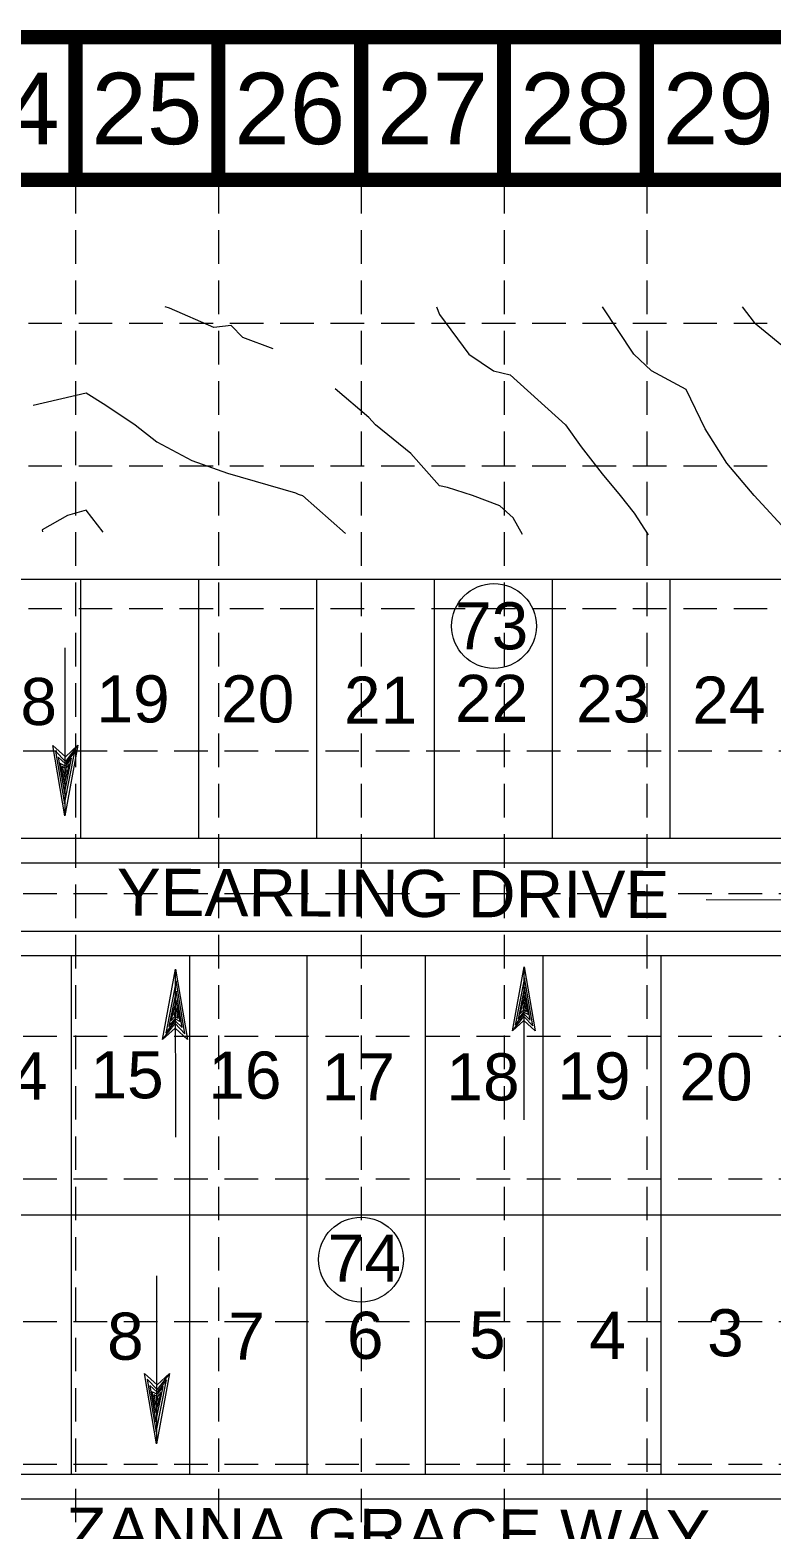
# Model space of a CAD drawing. Extents: x 33353 to 37237, y 80141 to 82571.
# Drawn here: x 34851 to 35166, y 81934 to 82571 of the extents above; entities that cross this region are included whole.
import ezdxf
from ezdxf.enums import TextEntityAlignment as Align

# ---------------------------------------------------------------- set-up
doc = ezdxf.new("R2010")
doc.units = 0
doc.header["$MEASUREMENT"] = 0
doc.linetypes.add('HIDDEN', pattern=[0.375, 0.25, -0.125])
for name, color, linetype, lineweight in [('3', 7, 'Continuous', 0), ('LAYO-10', 7, 'Continuous', 0), ('LAYO-13', 7, 'Continuous', 0), ('LAYO-31', 7, 'Continuous', 0), ('LAYO-32', 7, 'Continuous', 0), ('LAYO-33', 7, 'Continuous', 0), ('LAYOSHD-27', 7, 'Continuous', 0), ('TOPOSHD-5', 7, 'Continuous', 0), ('TOPOSHD-6', 7, 'Continuous', 0)]:
    doc.layers.add(name, color=color, linetype=linetype, lineweight=lineweight)
doc.layers.add('BASE', color=7, linetype='Continuous')
doc.layers.add('GRID', color=254, linetype='HIDDEN')
doc.styles.get("Standard").update_dxf_attribs({"font": 'ARIAL.TTF'})

msp = doc.modelspace()

# ---------------------------------------------------------------- linework, layer by layer
at = {"layer": '3', "color": 7, "linetype": 'Continuous', "lineweight": 0}
for p, q in [((34866.12, 82309.08), (34866.19, 82237.7)), ((34861.1, 82267.61), (34866.39, 82262.78)), ((34866.19, 82237.7), (34861.1, 82267.61)), ((34862.21, 82265.19), (34865.97, 82242.76)), ((34866.39, 82260.8), (34862.21, 82265.19)), ((34863.31, 82262.56), (34865.96, 82247.16)), ((34866.39, 82259.7), (34863.31, 82262.56)), ((34865.96, 82247.16), (34869.03, 82262.12)), ((34865.97, 82242.76), (34870.35, 82264.98)), ((34871.66, 82267.62), (34866.19, 82237.7)), ((34871.66, 82267.62), (34866.39, 82260.8)), ((34866.39, 82262.78), (34871.66, 82267.62)), ((34870.35, 82264.98), (34866.39, 82259.7)), ((34869.03, 82262.12), (34866.39, 82258.82)), ((34864.19, 82259.92), (34865.96, 82251.12)), ((34866.39, 82258.82), (34864.19, 82259.92)), ((34865.07, 82258.6), (34865.96, 82254.2)), ((34866.39, 82257.72), (34865.07, 82258.6)), ((34866.83, 82257.28), (34865.95, 82257.28)), ((34865.96, 82251.12), (34868.15, 82259.7)), ((34865.96, 82254.2), (34866.83, 82257.28)), ((34868.15, 82259.7), (34866.39, 82257.72)), ((35138.22, 82202.1), (35209.61, 82202.08)), ((34907.62, 82142.72), (34913.09, 82172.64)), ((34913.16, 82101.26), (34913.09, 82172.64)), ((34913.09, 82172.64), (34918.18, 82142.73)), ((35056.02, 82146.34), (35060.99, 82173.55)), ((35061.05, 82108.65), (35060.99, 82173.55)), ((35060.99, 82173.55), (35065.62, 82146.35)), ((34913.32, 82167.58), (34908.94, 82145.36)), ((34917.08, 82145.15), (34913.32, 82167.58)), ((35061.19, 82168.95), (35057.21, 82148.75)), ((35064.61, 82148.55), (35061.19, 82168.95)), ((34913.32, 82163.18), (34910.25, 82148.22)), ((34915.97, 82147.79), (34913.32, 82163.18)), ((35061.2, 82164.95), (35058.41, 82151.35)), ((35061.2, 82161.35), (35059.21, 82153.55)), ((35063.61, 82150.95), (35061.2, 82164.95)), ((35062.81, 82153.35), (35061.2, 82161.35)), ((34913.32, 82159.22), (34911.13, 82150.64)), ((34913.33, 82156.14), (34912.45, 82153.06)), ((34915.09, 82150.42), (34913.32, 82159.22)), ((34914.21, 82151.74), (34913.33, 82156.14)), ((35057.21, 82148.75), (35060.81, 82153.55)), ((35058.41, 82151.35), (35060.81, 82154.35)), ((35059.21, 82153.55), (35060.81, 82155.35)), ((35061.2, 82158.55), (35060.41, 82155.75)), ((35060.41, 82155.75), (35061.21, 82155.75)), ((35060.81, 82155.35), (35062.01, 82154.55)), ((35060.81, 82154.35), (35062.81, 82153.35)), ((35060.81, 82153.55), (35063.61, 82150.95)), ((35062.01, 82154.55), (35061.2, 82158.55)), ((34907.62, 82142.72), (34912.89, 82149.54)), ((34912.89, 82147.56), (34907.62, 82142.72)), ((34908.94, 82145.36), (34912.89, 82150.64)), ((34910.25, 82148.22), (34912.89, 82151.52)), ((34911.13, 82150.64), (34912.89, 82152.62)), ((34912.45, 82153.06), (34913.33, 82153.06)), ((34912.89, 82152.62), (34914.21, 82151.74)), ((34912.89, 82151.52), (34915.09, 82150.42)), ((34912.89, 82150.64), (34915.97, 82147.79)), ((34912.89, 82149.54), (34917.08, 82145.15)), ((34918.18, 82142.73), (34912.89, 82147.56)), ((35056.02, 82146.34), (35060.81, 82152.55)), ((35060.81, 82150.75), (35056.02, 82146.34)), ((35060.81, 82152.55), (35064.61, 82148.55)), ((35065.62, 82146.35), (35060.81, 82150.75)), ((34904.97, 82042.35), (34905.04, 81970.97)), ((34899.95, 82000.88), (34905.24, 81996.05)), ((34905.04, 81970.97), (34899.95, 82000.88)), ((34910.51, 82000.89), (34905.04, 81970.97)), ((34910.51, 82000.89), (34905.24, 81994.07)), ((34905.24, 81996.05), (34910.51, 82000.89)), ((34901.06, 81998.46), (34904.82, 81976.03)), ((34905.24, 81994.07), (34901.06, 81998.46)), ((34902.16, 81995.82), (34904.81, 81980.43)), ((34905.24, 81992.97), (34902.16, 81995.82)), ((34904.81, 81980.43), (34907.88, 81995.39)), ((34904.82, 81976.03), (34909.2, 81998.25)), ((34909.2, 81998.25), (34905.24, 81992.97)), ((34907.88, 81995.39), (34905.24, 81992.09)), ((34903.04, 81993.18), (34904.81, 81984.39)), ((34905.24, 81992.09), (34903.04, 81993.18)), ((34903.92, 81991.86), (34904.81, 81987.47)), ((34905.24, 81990.99), (34903.92, 81991.86)), ((34905.68, 81990.55), (34904.8, 81990.55)), ((34904.81, 81984.39), (34907, 81992.97)), ((34904.81, 81987.47), (34905.68, 81990.55)), ((34907, 81992.97), (34905.24, 81990.99))]:
    msp.add_line(p, q, dxfattribs=at)
at = {"layer": 'BASE', "const_width": 6.06}
for points in [[(33355.7, 80144.39), (37233.98, 80144.39), (37233.98, 82568.32), (33355.7, 82568.32)], [(33416.3, 80204.99), (37173.39, 80204.99), (37173.39, 82507.72), (33416.3, 82507.72)]]:
    msp.add_lwpolyline(points, close=True, dxfattribs=at)
for points in [[(34870.66, 82507.72), (34870.66, 82568.32)], [(34931.26, 82507.72), (34931.26, 82568.32)], [(34991.85, 82507.72), (34991.85, 82568.32)], [(35052.45, 82507.72), (35052.45, 82568.32)], [(35113.05, 82507.72), (35113.05, 82568.32)]]:
    msp.add_lwpolyline(points, dxfattribs=at)
at = {"layer": 'GRID', "linetype": 'HIDDEN', "lineweight": 15, "ltscale": 57}
for p, q in [((34870.66, 82507.72), (34870.66, 80386.52)), ((34931.26, 82507.72), (34931.26, 80386.52)), ((34991.85, 82507.72), (34991.85, 80386.52)), ((35052.45, 82507.72), (35052.45, 80386.52)), ((35113.05, 82507.72), (35113.05, 80386.52)), ((33418.53, 82446.92), (37175.62, 82446.92)), ((33418.53, 82386.33), (37175.62, 82386.33)), ((33418.53, 82325.73), (37175.62, 82325.73)), ((33416.3, 82265.33), (37173.39, 82265.33)), ((33416.3, 82204.73), (37173.39, 82204.73)), ((33416.3, 82144.13), (37173.39, 82144.13)), ((33416.3, 82083.53), (37173.39, 82083.53)), ((33416.3, 82022.94), (37173.39, 82022.94)), ((33416.3, 81962.34), (37173.39, 81962.34))]:
    msp.add_line(p, q, dxfattribs=at)
at = {"layer": 'LAYO-13', "color": 7, "linetype": 'Continuous', "lineweight": 0, "ltscale": 50000}
for centre in [(35048.2, 82318.28), (34991.81, 82049.26)]:
    msp.add_circle(centre, 18, dxfattribs=at)
at = {"layer": 'LAYO-31', "color": 7, "linetype": 'Continuous', "lineweight": 0}
msp.add_line((34823.98, 82338.18), (35435.64, 82338.18), dxfattribs=at)
at = {"layer": 'LAYO-32', "color": 7, "linetype": 'Continuous', "lineweight": 0}
for p, q in [((34771.2, 82228.18), (35259.59, 82228.18)), ((35249.84, 82178.18), (34742.2, 82178.18)), ((34770.29, 81958.18), (35274, 81958.18))]:
    msp.add_line(p, q, dxfattribs=at)
at = {"layer": 'LAYO-33', "color": 7, "linetype": 'Continuous', "lineweight": 0}
for p, q in [((34872.98, 82228.18), (34872.98, 82338.18)), ((34922.98, 82228.18), (34922.98, 82338.18)), ((34972.98, 82228.18), (34972.98, 82338.18)), ((35022.98, 82228.18), (35022.98, 82338.18)), ((35072.98, 82228.18), (35072.98, 82338.18)), ((35122.98, 82228.18), (35122.98, 82338.18)), ((34823.98, 82338.18), (35435.64, 82338.18)), ((34869, 82068.18), (34869, 82178.18)), ((34919, 82178.18), (34919, 82068.18)), ((34969, 82068.18), (34969, 82178.18)), ((35019, 82178.18), (35019, 82068.18)), ((35069, 82068.18), (35069, 82178.18)), ((35119, 82178.18), (35119, 82068.18)), ((35274.47, 82068.18), (34774.4, 82068.18)), ((34869, 81958.18), (34869, 82068.18)), ((34919, 82068.18), (34919, 81958.18)), ((34969, 81958.18), (34969, 82068.18)), ((35019, 82068.18), (35019, 81958.18)), ((35069, 81958.18), (35069, 82068.18)), ((35119, 82068.18), (35119, 81958.18))]:
    msp.add_line(p, q, dxfattribs=at)
at = {"layer": 'LAYOSHD-27', "color": 7, "linetype": 'Continuous', "lineweight": 0}
for p, q in [((34774.36, 82217.68), (35256.18, 82217.68)), ((34742.2, 82188.68), (35249.85, 82188.68)), ((34770.28, 81947.68), (35269.52, 81947.68))]:
    msp.add_line(p, q, dxfattribs=at)
at = {"layer": 'TOPOSHD-5', "color": 43, "linetype": 'Continuous', "lineweight": 0}
for p, q in [((34910.57, 82453.19), (34908.76, 82453.75)), ((34929.35, 82444.99), (34910.57, 82453.19)), ((34936.67, 82445.85), (34929.35, 82444.99)), ((34941.71, 82440.72), (34936.67, 82445.85)), ((34954.53, 82436), (34941.71, 82440.72)), ((34995.06, 82406.87), (34980.81, 82419.02)), ((34997.93, 82403.71), (34995.06, 82406.87)), ((35012.89, 82391.53), (34997.93, 82403.71)), ((35025.05, 82377.82), (35012.89, 82391.53)), ((35028.48, 82377.12), (35025.05, 82377.82)), ((35039.06, 82373.7), (35028.48, 82377.12)), ((35050.72, 82369.3), (35039.06, 82373.7)), ((35056.28, 82364.19), (35050.72, 82369.3)), ((35060.25, 82357.14), (35056.28, 82364.19))]:
    msp.add_line(p, q, dxfattribs=at)
at = {"layer": 'TOPOSHD-6', "color": 43, "linetype": 'Continuous', "lineweight": 0}
for p, q in [((35023.75, 82453.75), (35025.12, 82450.56)), ((35107.56, 82433.7), (35094.2, 82453.75)), ((35153.53, 82453.75), (35158.6, 82447.18)), ((35025.12, 82450.56), (35037.52, 82433.7)), ((35158.6, 82447.18), (35174.92, 82433.7)), ((35037.52, 82433.7), (35048.05, 82426.67)), ((35114.98, 82426.61), (35107.56, 82433.7)), ((35048.05, 82426.67), (35055.12, 82424.87)), ((35055.12, 82424.87), (35078.57, 82403.7)), ((35129.77, 82418.69), (35114.98, 82426.61)), ((34852.64, 82412.04), (34875.15, 82417.36)), ((34875.15, 82417.36), (34883.49, 82412.08)), ((35137.79, 82402.05), (35129.77, 82418.69)), ((34883.49, 82412.08), (34895.98, 82403.72)), ((34895.98, 82403.72), (34905.12, 82396.43)), ((35078.57, 82403.7), (35085.12, 82394.41)), ((35146.95, 82387.38), (35137.79, 82402.05)), ((34905.12, 82396.43), (34919.98, 82388.51)), ((35085.12, 82394.41), (35094.06, 82382.85)), ((34919.98, 82388.51), (34935.14, 82383.17)), ((34935.14, 82383.17), (34963.95, 82374.86)), ((35094.06, 82382.85), (35101.78, 82373.7)), ((35158.56, 82373.7), (35146.95, 82387.38)), ((34963.95, 82374.86), (34965.12, 82374.22)), ((34965.12, 82374.22), (34965.56, 82374.15)), ((34965.56, 82374.15), (34966.91, 82373.7)), ((34966.91, 82373.7), (34985.14, 82357.54)), ((35101.78, 82373.7), (35107.64, 82366.21)), ((35173.74, 82357.31), (35158.56, 82373.7)), ((34867.3, 82365.18), (34856.57, 82359.12)), ((34875.12, 82367.49), (34867.3, 82365.18)), ((34882.43, 82358.08), (34875.12, 82367.49)), ((35107.64, 82366.21), (35113.57, 82356.99)), ((34856.57, 82359.12), (34856.6, 82358.22))]:
    msp.add_line(p, q, dxfattribs=at)

# ---------------------------------------------------------------- texts
at = {"layer": 'BASE'}
for s, p in [('24', (34840.36, 82538.02)), ('25', (34900.96, 82538.02)), ('26', (34961.55, 82538.02)), ('27', (35022.15, 82538.02)), ('28', (35082.75, 82538.02)), ('29', (35143.35, 82538.02))]:
    msp.add_text(s, height=30.299, dxfattribs=at).set_placement(p, align=Align.MIDDLE_CENTER)
at = {"layer": 'LAYO-10', "color": 7, "linetype": 'Continuous', "lineweight": 0}
for s, p in [('YEARLING DRIVE', (35005.34, 82204.81)), ('ZANNA GRACE WAY', (35003.24, 81933.41))]:
    msp.add_text(s, height=20, rotation=359.74649, dxfattribs=at).set_placement(p, align=Align.MIDDLE)
at = {"layer": 'LAYO-13', "color": 7, "linetype": 'Continuous', "lineweight": 0, "ltscale": 50000}
for s, p in [('73', (35047.19, 82318.38)), ('18', (34847.28, 82286.25)), ('19', (34895.08, 82287.34)), ('20', (34947.94, 82287.34)), ('21', (35000.09, 82286.98)), ('22', (35047.16, 82287.7)), ('23', (35098.58, 82287.34)), ('24', (35147.83, 82286.98)), ('14', (34843.29, 82127.23)), ('15', (34892.54, 82127.6)), ('16', (34942.51, 82127.6)), ('17', (34990.67, 82126.87)), ('18', (35043.54, 82126.87)), ('19', (35090.62, 82127.23)), ('20', (35142.4, 82126.87)), ('74', (34993.22, 82049.91)), ('8', (34891.82, 82016.75)), ('7', (34943.24, 82016.75)), ('6', (34993.57, 82017.12)), ('5', (35045.35, 82017.12)), ('4', (35096.41, 82017.12)), ('3', (35146.38, 82018.2))]:
    msp.add_text(s, height=20, dxfattribs=at).set_placement(p, align=Align.MIDDLE)

doc.saveas('drawing.dxf')
